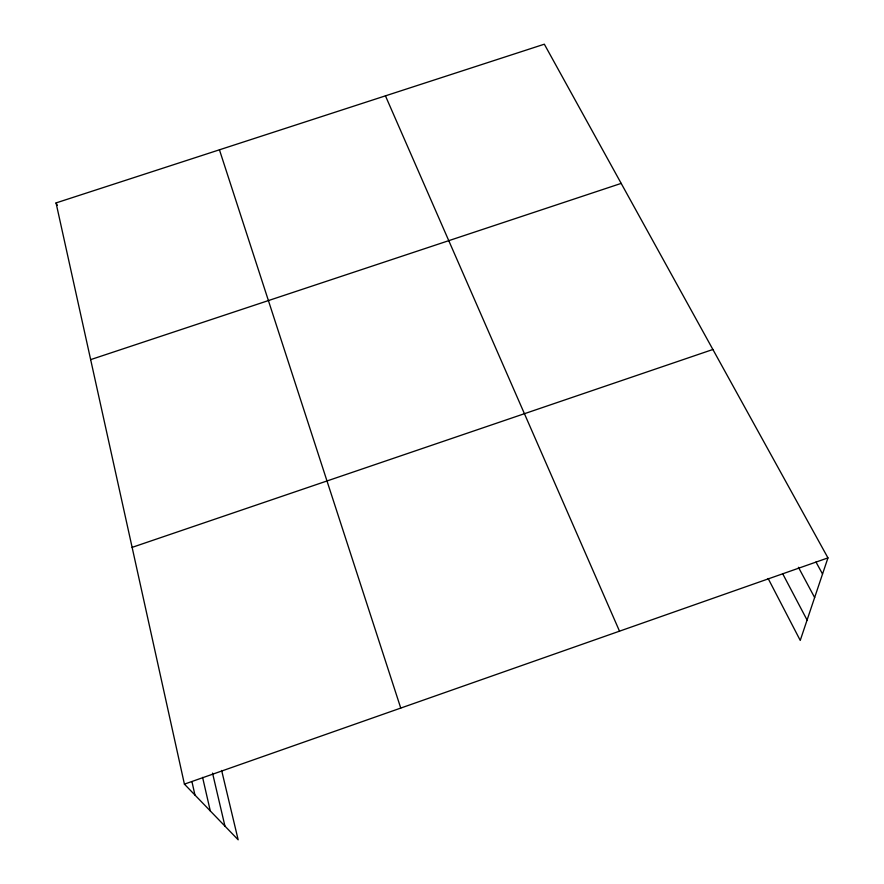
<?xml version="1.0" encoding="UTF-8"?>
<svg xmlns="http://www.w3.org/2000/svg" width="884" height="884" viewBox="0 0 884 884"><rect width="100%" height="100%" fill="white"/><g stroke="black" fill="none" stroke-linecap="round" stroke-linejoin="round"><path stroke-width="1.33" d="M221.641 770.461L238.161 839.8L184.413 784.13L56.046 202.922L544.334 44.2L827.954 557.892L800.241 640.414L768.13 578.479M184.413 784.13L827.954 557.892M132.114 547.373L712.891 349.489M90.654 359.622L621.187 183.397M815.987 562.025L822.54 574.025M56.046 202.922L57.338 205.32M798.429 567.285L814.639 597.551M782.627 573.628L807.081 620.06M385.446 95.848L619.518 631.176M219.442 149.805L400.75 708.084M212.536 773.102L224.945 826.109M202.591 777.367L210.293 810.937M191.95 781.655L194.955 795.048"/></g></svg>
